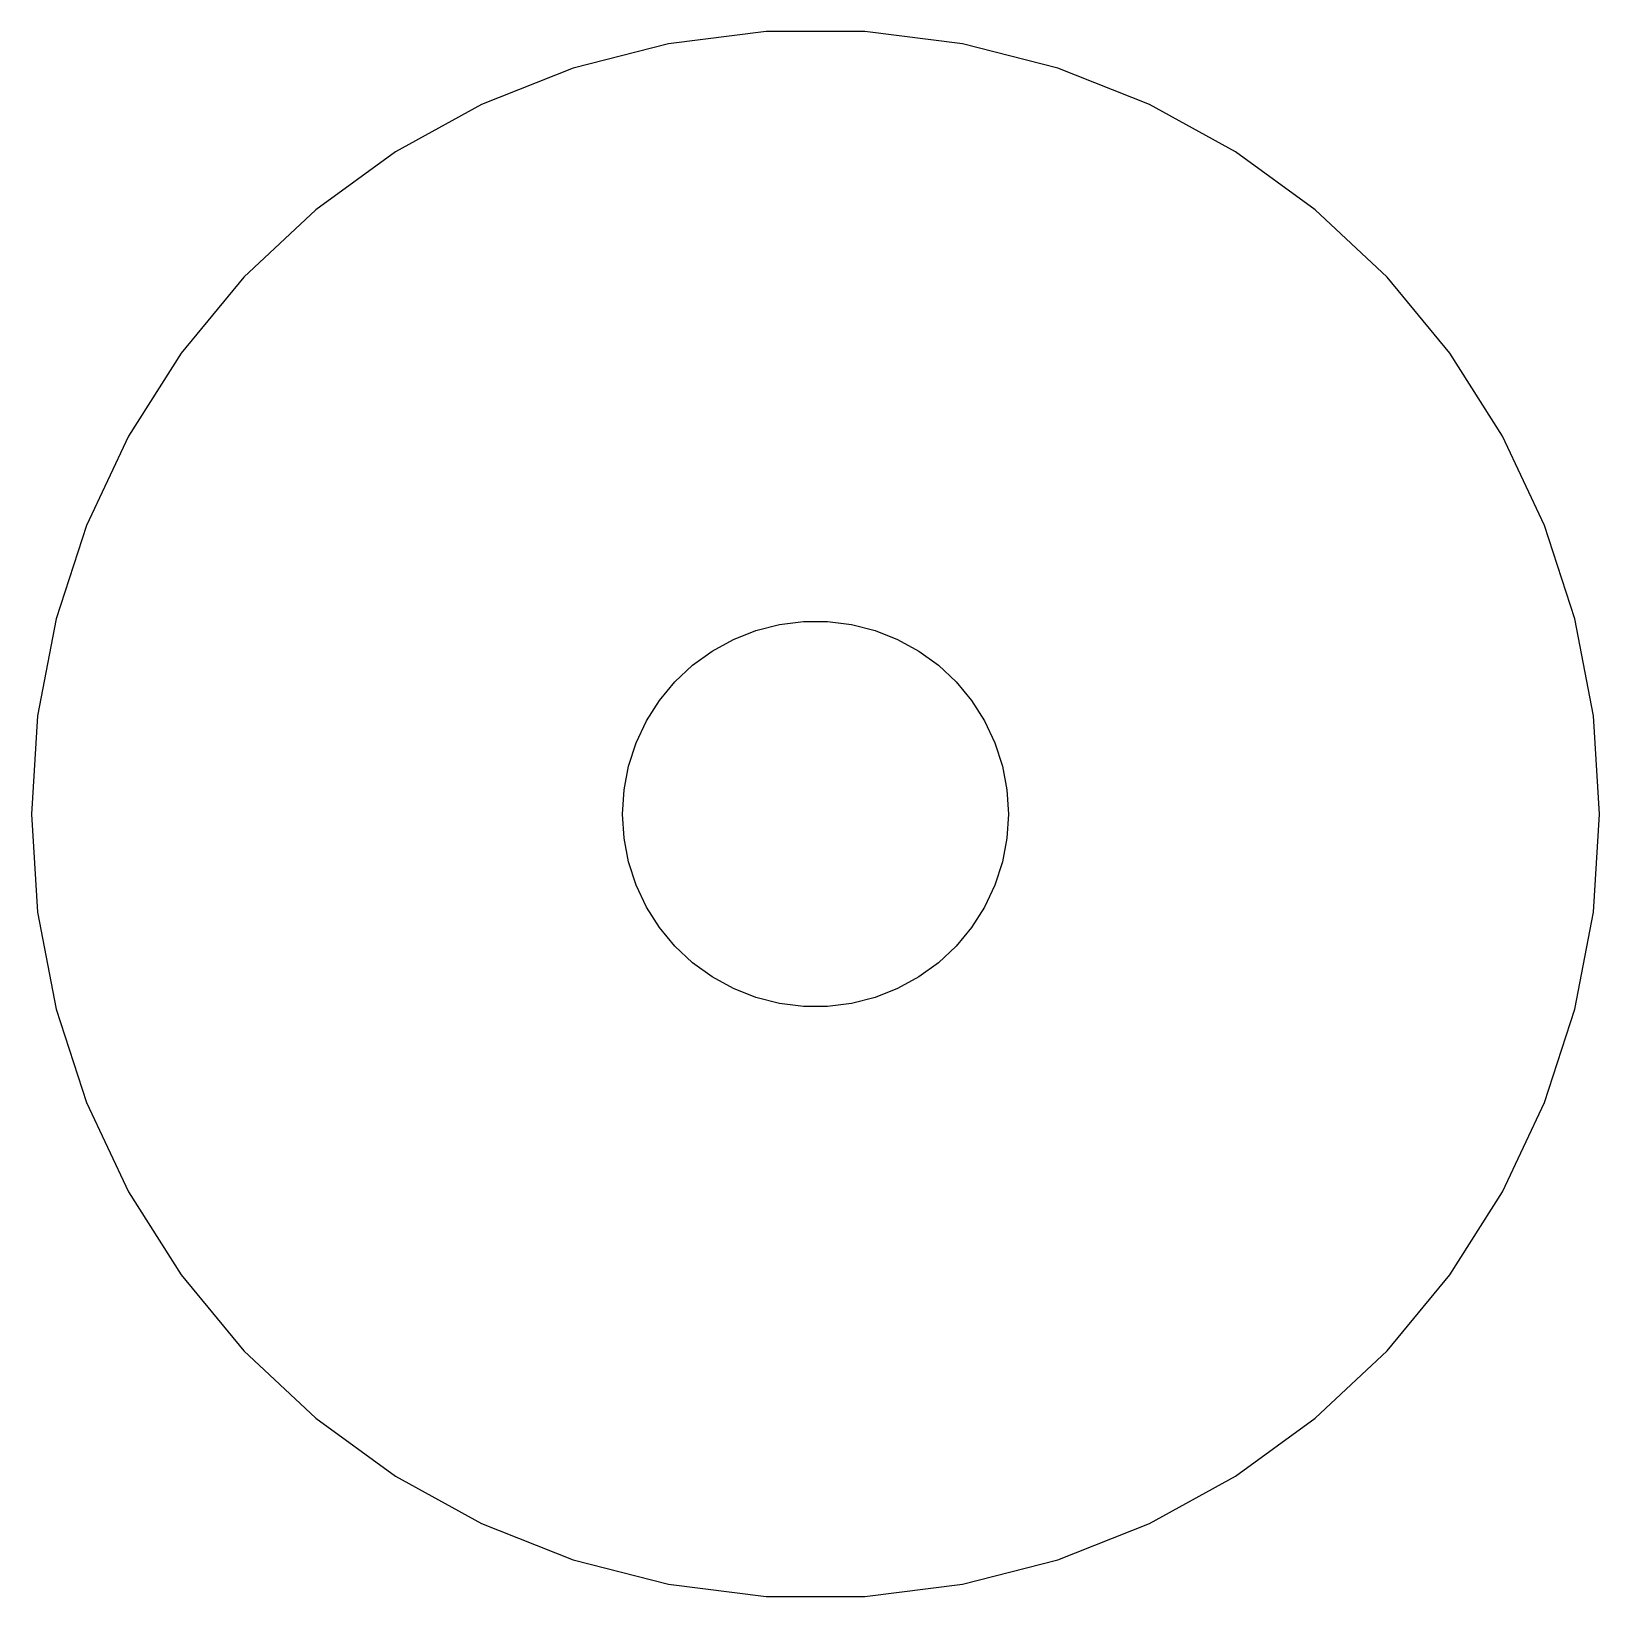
# Model space of a CAD drawing. Header units: metres. Extents: x -6 to 6, y 104 to 225.
# Drawn here: x -6.1 to 6.1, y 103.92 to 116.08 of the extents above.
import ezdxf

# ---------------------------------------------------------------- set-up
doc = ezdxf.new("R2010")
doc.units = ezdxf.units.M

msp = doc.modelspace()

# ---------------------------------------------------------------- linework, layer by layer
for p, q in [((-0.382736, 116.084), (-1.14218, 115.988)), ((0.382736, 116.084), (-0.382736, 116.084)), ((1.14218, 115.988), (0.382736, 116.084)), ((-1.14218, 115.988), (-1.88362, 115.797)), ((1.88362, 115.797), (1.14218, 115.988)), ((-1.88362, 115.797), (-2.59535, 115.515)), ((2.59535, 115.515), (1.88362, 115.797)), ((-2.59535, 115.515), (-3.26614, 115.147)), ((3.26614, 115.147), (2.59535, 115.515)), ((-3.26614, 115.147), (-3.88544, 114.697)), ((3.88544, 114.697), (3.26614, 115.147)), ((-3.88544, 114.697), (-4.44345, 114.173)), ((4.44345, 114.173), (3.88544, 114.697)), ((-4.44345, 114.173), (-4.9314, 113.583)), ((4.9314, 113.583), (4.44345, 114.173)), ((-4.9314, 113.583), (-5.34155, 112.937)), ((5.34155, 112.937), (4.9314, 113.583)), ((-5.34155, 112.937), (-5.66748, 112.244)), ((5.66748, 112.244), (5.34155, 112.937)), ((-5.66748, 112.244), (-5.90404, 111.516)), ((5.90404, 111.516), (5.66748, 112.244)), ((-5.90404, 111.516), (-6.04747, 110.764)), ((-0.638657, 111.357), (-0.463516, 111.427)), ((-0.463516, 111.427), (-0.281067, 111.473)), ((-0.281067, 111.473), (-0.094177, 111.497)), ((-0.094177, 111.497), (0.094177, 111.497)), ((0.094177, 111.497), (0.281067, 111.473)), ((0.281067, 111.473), (0.463516, 111.427)), ((0.463516, 111.427), (0.638657, 111.357)), ((6.04747, 110.764), (5.90404, 111.516)), ((-0.803726, 111.266), (-0.638657, 111.357)), ((0.638657, 111.357), (0.803726, 111.266)), ((-0.956131, 111.156), (-0.803726, 111.266)), ((0.803726, 111.266), (0.956131, 111.156)), ((-1.09344, 111.027), (-0.956131, 111.156)), ((0.956131, 111.156), (1.09344, 111.027)), ((-1.21352, 110.882), (-1.09344, 111.027)), ((1.09344, 111.027), (1.21352, 110.882)), ((-1.31445, 110.723), (-1.21352, 110.882)), ((1.21352, 110.882), (1.31445, 110.723)), ((-6.04747, 110.764), (-6.09554, 110)), ((-1.39465, 110.552), (-1.31445, 110.723)), ((1.31445, 110.723), (1.39465, 110.552)), ((6.09554, 110), (6.04747, 110.764)), ((-1.45287, 110.373), (-1.39465, 110.552)), ((1.39465, 110.552), (1.45287, 110.373)), ((-1.48816, 110.188), (-1.45287, 110.373)), ((1.45287, 110.373), (1.48816, 110.188)), ((-1.5, 110), (-1.48816, 110.188)), ((1.48816, 110.188), (1.5, 110)), ((-6.09554, 110), (-6.04747, 109.236)), ((-1.48816, 109.812), (-1.5, 110)), ((1.5, 110), (1.48816, 109.812)), ((6.04747, 109.236), (6.09554, 110)), ((-1.45287, 109.627), (-1.48816, 109.812)), ((1.48816, 109.812), (1.45287, 109.627)), ((-1.39465, 109.448), (-1.45287, 109.627)), ((1.45287, 109.627), (1.39465, 109.448)), ((-1.31445, 109.277), (-1.39465, 109.448)), ((1.39465, 109.448), (1.31445, 109.277)), ((-6.04747, 109.236), (-5.90404, 108.484)), ((-1.21352, 109.118), (-1.31445, 109.277)), ((1.31445, 109.277), (1.21352, 109.118)), ((5.90404, 108.484), (6.04747, 109.236)), ((-1.09344, 108.973), (-1.21352, 109.118)), ((1.21352, 109.118), (1.09344, 108.973)), ((-0.956131, 108.844), (-1.09344, 108.973)), ((1.09344, 108.973), (0.956131, 108.844)), ((-0.803726, 108.734), (-0.956131, 108.844)), ((0.956131, 108.844), (0.803726, 108.734)), ((-0.638657, 108.643), (-0.803726, 108.734)), ((-0.463516, 108.573), (-0.638657, 108.643)), ((0.638657, 108.643), (0.463516, 108.573)), ((0.803726, 108.734), (0.638657, 108.643)), ((-0.281067, 108.527), (-0.463516, 108.573)), ((-0.094177, 108.503), (-0.281067, 108.527)), ((0.094177, 108.503), (-0.094177, 108.503)), ((0.281067, 108.527), (0.094177, 108.503)), ((0.463516, 108.573), (0.281067, 108.527)), ((-5.90404, 108.484), (-5.66748, 107.756)), ((5.66748, 107.756), (5.90404, 108.484)), ((-5.66748, 107.756), (-5.34155, 107.063)), ((5.34155, 107.063), (5.66748, 107.756)), ((-5.34155, 107.063), (-4.9314, 106.417)), ((4.9314, 106.417), (5.34155, 107.063)), ((-4.9314, 106.417), (-4.44345, 105.827)), ((4.44345, 105.827), (4.9314, 106.417)), ((-4.44345, 105.827), (-3.88544, 105.303)), ((3.88544, 105.303), (4.44345, 105.827)), ((-3.88544, 105.303), (-3.26614, 104.853)), ((3.26614, 104.853), (3.88544, 105.303)), ((-3.26614, 104.853), (-2.59535, 104.485)), ((2.59535, 104.485), (3.26614, 104.853)), ((-2.59535, 104.485), (-1.88362, 104.203)), ((1.88362, 104.203), (2.59535, 104.485)), ((-1.88362, 104.203), (-1.14218, 104.012)), ((1.14218, 104.012), (1.88362, 104.203)), ((-1.14218, 104.012), (-0.382736, 103.916)), ((0.382736, 103.916), (1.14218, 104.012)), ((-0.382736, 103.916), (0.382736, 103.916))]:
    msp.add_line(p, q)

doc.saveas('drawing.dxf')
